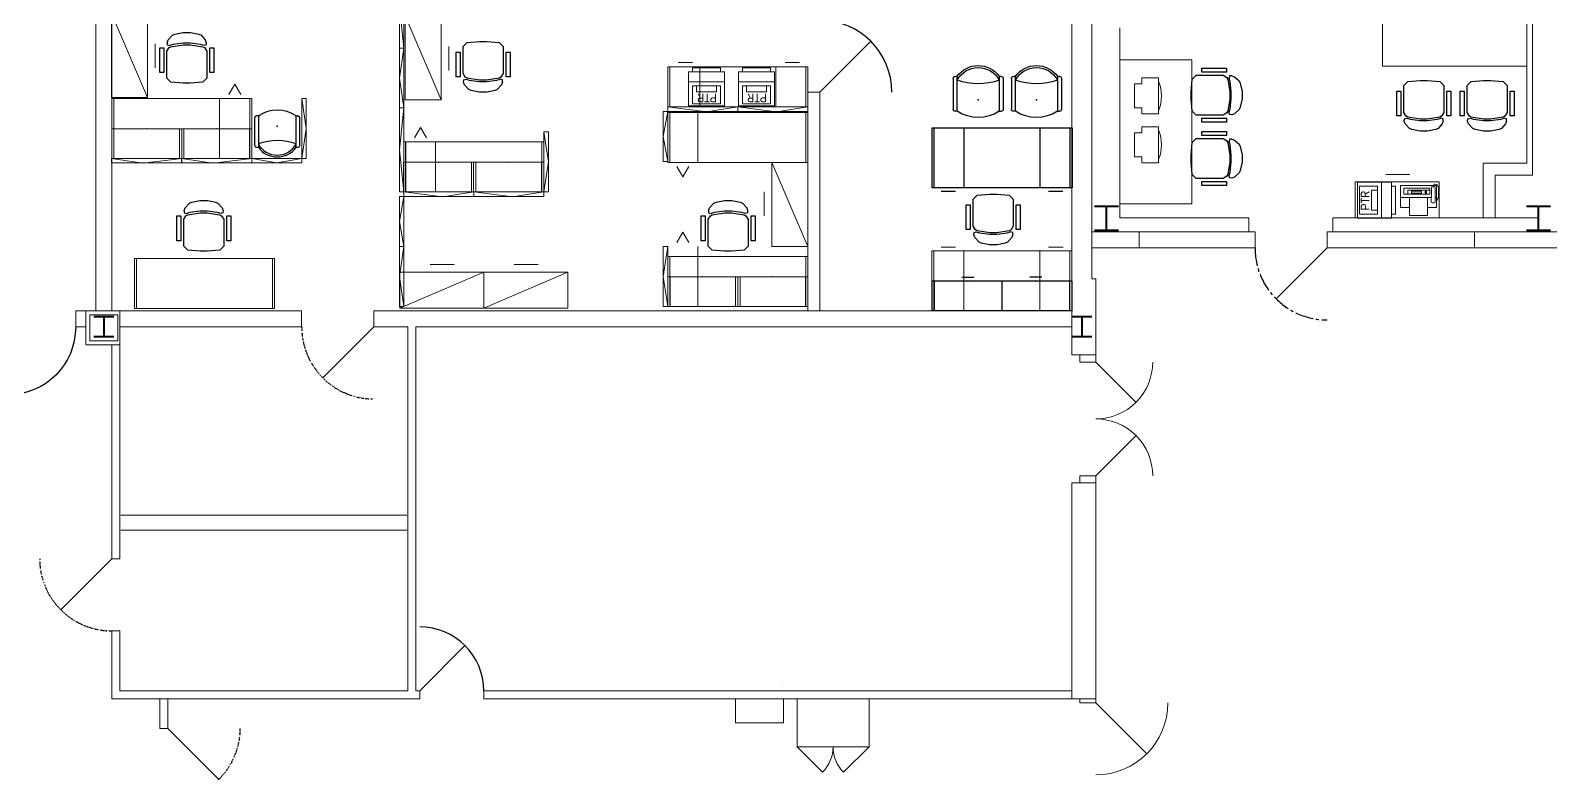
# Model space of a CAD drawing. Header units: inches. Extents: x -27 to 7514, y -484 to 2591.
# Drawn here: x 4320 to 5080, y 717 to 1089 of the extents above; entities that cross this region are included whole.
import ezdxf

# ---------------------------------------------------------------- set-up
doc = ezdxf.new("R2010")
doc.units = ezdxf.units.IN
doc.header["$MEASUREMENT"] = 0
doc.linetypes.add('DIVIDE', pattern=[1.25, 0.5, -0.25, 0, -0.25, 0, -0.25])
doc.linetypes.add('rbc_fleet-no_Arch$0$CENTER2', pattern=[1.125, 0.75, -0.125, 0.125, -0.125])
for name, color, linetype, lineweight in [('A-Col', 6, 'Continuous', 40), ('A-Ext-Wall', 70, 'Continuous', 20), ('F-Ch', 4, 'Continuous', 30), ('F-Eq', 71, 'Continuous', 20), ('F-FreeStand', 211, 'Continuous', 20), ('FS-File', 50, 'Continuous', 20), ('FS-Pan', 7, 'Continuous', 9), ('FS-WSurf', 50, 'Continuous', 20), ('I-CWall', 110, 'Continuous', 20), ('I-Dor', 210, 'Continuous', 30)]:
    doc.layers.add(name, color=color, linetype=linetype, lineweight=lineweight)
doc.styles.add('BGE', font='simplex.shx')

# ---------------------------------------------------------------- blocks, each defined once
blk = doc.blocks.new('rbc_fleet-no_Arch$0$1W')
at = {"linetype": 'Continuous'}
for p, q in [((0.52225, 0.0105), (-0.47775, 0.0105)), ((0.02225, 0.0105), (0.02225, -0.9895)), ((0.52225, -0.9895), (-0.47775, -0.9895))]:
    blk.add_line(p, q, dxfattribs=at)
blk = doc.blocks.new('rbc_fleet-no_Arch$0$DOOR36')
at = {"linetype": 'Continuous'}
blk.add_line((0, 0), (2.121, 2.121), dxfattribs=at)
at = {"linetype": 'rbc_fleet-no_Arch$0$CENTER2'}
blk.add_arc((0, 0), 3, 360, 90, dxfattribs=at)
blk = doc.blocks.new('UA3070DP')
at = {"layer": 'F-FreeStand'}
for p, q in [((-69, -30), (-69, 0)), ((-54, -30), (-54, 0)), ((-16, -30), (-16, 0)), ((-1, -30), (-1, 0)), ((-58.403, -31.83), (-65.603, -31.83)), ((-4.627, -31.83), (-11.827, -31.83))]:
    blk.add_line(p, q, dxfattribs=at)
blk.add_lwpolyline([(-70, 0), (0, 0), (0, -30), (-70, -30)], close=True, dxfattribs=at)
blk = doc.blocks.new('1W')
at = {"linetype": 'Continuous'}
for p, q in [((0.417, 0.417), (-0.417, 0.417)), ((0, 0.417), (0, -0.417)), ((0.417, -0.417), (-0.417, -0.417))]:
    blk.add_line(p, q, dxfattribs=at)
blk = doc.blocks.new('DOOR36')
at = {"linetype": 'Continuous'}
blk.add_line((0, 0), (2.121, 2.121), dxfattribs=at)
blk.add_arc((0, 0), 3, 360, 90, dxfattribs=at)
blk = doc.blocks.new('30DOOR')
at = {"linetype": 'Continuous'}
blk.add_line((0, 0), (0, 3), dxfattribs=at)
blk.add_arc((0, 0), 3, 0, 90, dxfattribs=at)
blk = doc.blocks.new('C1')
at = {"layer": 'F-Ch', "color": 4, "linetype": 'Continuous'}
for p, q in [((-8.09, 7.42), (-7.21, 7.92)), ((-7.21, 7.92), (-0.96, 8.92)), ((-0.96, 8.92), (2.54, 8.92)), ((2.54, 8.92), (8.79, 7.92)), ((8.79, 7.92), (9.66, 7.42)), ((-9.21, 5.67), (-8.09, 7.42)), ((-9.21, -7.83), (-9.21, 5.67)), ((9.66, 7.42), (10.79, 5.67)), ((10.79, 5.67), (10.79, -7.83)), ((-7.21, -9.83), (-9.21, -7.83)), ((-0.96, -10.33), (-7.21, -9.83)), ((2.54, -10.33), (-0.96, -10.33)), ((8.79, -9.83), (2.54, -10.33)), ((10.79, -7.83), (8.79, -9.83))]:
    blk.add_line(p, q, dxfattribs=at)
for points in [[(-8.96, 9.92), (-8.46, 11.29), (-6.34, 13.67), (-5.21, 14.17), (-1.09, 15.04), (2.66, 15.04), (6.79, 14.17), (7.91, 13.67), (10.04, 11.29), (10.54, 9.92)], [(-8.96, 9.92), (-8.96, 8.79), (-7.71, 8.54)], [(9.29, 8.54), (7.66, 9.04), (2.54, 9.67), (-0.96, 9.67), (-6.09, 9.04), (-7.71, 8.54)], [(10.54, 9.92), (10.41, 8.79), (9.29, 8.54)], [(12.29, -4.58), (12.29, 7.29), (14.29, 7.29), (14.29, -5.08), (12.29, -5.08), (12.29, -4.58)]]:
    blk.add_lwpolyline(points, dxfattribs=at)
at = {"layer": 'F-Ch'}
blk.add_lwpolyline([(-12.71, -4.58), (-12.71, 7.29), (-10.71, 7.29), (-10.71, -5.08), (-12.71, -5.08), (-12.71, -4.58)], dxfattribs=at)
blk = doc.blocks.new('T3672')
at = {"layer": 'F-FreeStand'}
blk.add_lwpolyline([(0, -36), (0, 0), (72, 0), (72, -36)], close=True, dxfattribs=at)
blk = doc.blocks.new('PRNT')
at = {"linetype": 'Continuous'}
for p, q in [((1.5, 1.417), (0, 1.417)), ((0, 1.417), (0, 0)), ((0.167, 1.333), (0.167, 0.583)), ((1.333, 1.333), (0.167, 1.333)), ((1.333, 0.583), (1.333, 1.333)), ((1.5, 0), (1.5, 1.417)), ((0, 0.417), (1.5, 0.417)), ((0, 0), (1.5, 0)), ((0.167, 0.583), (1.333, 0.583))]:
    blk.add_line(p, q, dxfattribs=at)
for points in [[(0.333, 0.583), (1.167, 0.583), (1.167, 0.833), (0.333, 0.833)], [(0.167, -0.167), (1.333, -0.167), (1.333, 0), (0.167, 0)]]:
    blk.add_lwpolyline(points, close=True, dxfattribs=at)
at = {"layer": 'F-Eq', "linetype": 'Continuous', "style": 'BGE'}
blk.add_text('PTR', height=0.3333, dxfattribs=at).set_placement((0.314, 0.922))
blk = doc.blocks.new('FAX')
at = {"layer": 'F-Eq', "linetype": 'Continuous'}
for p, q in [((-13.4, -7.37), (-14.39, -8.99)), ((-13.4, -4.05), (-13.4, -15.05)), ((-8.9, -4.05), (-13.4, -4.05)), ((-12.8, -6.94), (-12.8, -8.94)), ((-11.3, -6.44), (-12.3, -6.44)), ((-10.8, -8.94), (-10.8, -6.94)), ((-8.9, -0.05), (-8.9, -9.05)), ((0.1, -0.05), (-8.9, -0.05)), ((0.1, -0.05), (0.1, -9.05)), ((4.6, -4.05), (0.1, -4.05)), ((4.6, -15.05), (4.6, -4.05)), ((-14.37, -13.82), (-14.46, -9.26)), ((-14.35, -13.95), (-13.97, -15.24)), ((-12.8, -9.05), (-13.4, -9.05)), ((-13.4, -15.05), (4.6, -15.05)), ((-12.68, -9.27), (-12.68, -13.94)), ((-12.18, -14.44), (-11.43, -14.44)), ((-12.03, -15.37), (-11.8, -14.44)), ((-10.93, -13.94), (-10.93, -9.27)), ((4.6, -9.05), (-10.8, -9.05)), ((2.98, -10.71), (-10.02, -10.71)), ((-10.02, -10.71), (-10.02, -13.71)), ((-10.02, -12.71), (0.98, -12.71)), ((-10.02, -13.71), (2.98, -13.71)), ((-7.75, -11.21), (-8.5, -11.21)), ((-8.5, -11.21), (-8.5, -12.21)), ((-8.5, -12.21), (-7.75, -12.21)), ((-8.43, -11.27), (-8.43, -11.39)), ((-8.32, -11.27), (-8.43, -11.27)), ((-8.43, -11.39), (-8.32, -11.39)), ((-8.43, -11.52), (-8.43, -11.64)), ((-8.43, -11.52), (-8.32, -11.52)), ((-8.32, -11.64), (-8.43, -11.64)), ((-8.43, -11.77), (-8.43, -11.89)), ((-8.32, -11.77), (-8.43, -11.77)), ((-8.43, -11.89), (-8.32, -11.89)), ((-8.43, -12.02), (-8.43, -12.14)), ((-8.43, -12.02), (-8.32, -12.02)), ((-8.43, -12.14), (-8.32, -12.14)), ((-8.32, -11.27), (-8.32, -11.39)), ((-8.32, -11.52), (-8.32, -11.64)), ((-8.32, -11.77), (-8.32, -11.89)), ((-8.32, -12.02), (-8.32, -12.14)), ((-8.18, -11.27), (-8.18, -11.39)), ((-8.07, -11.27), (-8.18, -11.27)), ((-8.18, -11.39), (-8.07, -11.39)), ((-8.18, -11.52), (-8.18, -11.64)), ((-8.18, -11.52), (-8.07, -11.52)), ((-8.07, -11.64), (-8.18, -11.64)), ((-8.07, -11.77), (-8.18, -11.77)), ((-8.18, -11.77), (-8.18, -11.89)), ((-8.18, -11.89), (-8.07, -11.89)), ((-8.18, -12.02), (-8.07, -12.02)), ((-8.18, -12.02), (-8.18, -12.14)), ((-8.18, -12.14), (-8.07, -12.14)), ((-8.07, -11.27), (-8.07, -11.39)), ((-8.07, -11.52), (-8.07, -11.64)), ((-8.07, -11.77), (-8.07, -11.89)), ((-8.07, -12.02), (-8.07, -12.14)), ((-7.93, -11.27), (-7.93, -11.39)), ((-7.82, -11.27), (-7.93, -11.27)), ((-7.93, -11.39), (-7.82, -11.39)), ((-7.93, -11.52), (-7.93, -11.64)), ((-7.93, -11.52), (-7.82, -11.52)), ((-7.82, -11.64), (-7.93, -11.64)), ((-7.82, -11.77), (-7.93, -11.77)), ((-7.93, -11.77), (-7.93, -11.89)), ((-7.93, -11.89), (-7.82, -11.89)), ((-7.93, -12.02), (-7.82, -12.02)), ((-7.93, -12.02), (-7.93, -12.14)), ((-7.93, -12.14), (-7.82, -12.14)), ((-7.82, -11.39), (-7.82, -11.27)), ((-7.82, -11.64), (-7.82, -11.52)), ((-7.82, -11.89), (-7.82, -11.77)), ((-7.82, -12.14), (-7.82, -12.02)), ((-7.75, -12.21), (-7.75, -11.21)), ((0.98, -12.71), (0.98, -10.71)), ((2.98, -13.71), (2.98, -10.71)), ((-13.57, -15.59), (-12.6, -15.75))]:
    blk.add_line(p, q, dxfattribs=at)
blk.add_lwpolyline([(-5.93, -12.21), (-0.93, -12.21), (-0.93, -11.21), (-5.93, -11.21)], close=True, dxfattribs=at)
for centre, start, end in [((-12.3, -6.94), 90, 180), ((-11.3, -6.94), 0, 90), ((-13.96, -9.25), 148.68646, 181.154), ((-13.87, -13.81), 181.08249, 196.73665), ((-12.3, -8.94), 180, 221.40962), ((-12.18, -13.94), 180, 270), ((-11.43, -13.94), 270, 0), ((-11.3, -8.94), 318.59038, 0), ((-13.49, -15.1), 196.73475, 260.56181), ((-12.51, -15.26), 260.58257, 346.59544)]:
    blk.add_arc(centre, 0.5, start, end, dxfattribs=at)
blk = doc.blocks.new('CSM70')
at = {"linetype": 'Continuous'}
for p, q in [((0, 0), (0, 1.24)), ((0, 1.24), (5.833, 1.24)), ((0.094, 0), (0.094, 1.24)), ((2.917, 0), (2.917, 1.24)), ((5.74, 0), (5.74, 1.24)), ((5.833, 0), (5.833, 1.24)), ((0, 0), (5.833, 0)), ((1.255, -0.167), (1.755, -0.167)), ((4.578, -0.167), (4.078, -0.167))]:
    blk.add_line(p, q, dxfattribs=at)
for p in [(0, 1.24), (1.505, 0), (4.328, 0)]:
    blk.add_point(p, dxfattribs=at)
blk = doc.blocks.new('CH7')
at = {"linetype": 'Continuous'}
for p, q in [((-0.167, 1.292), (-0.073, 1.438)), ((-0.167, 0.167), (-0.167, 1.292)), ((-0.073, 1.438), (0, 1.479)), ((0, 1.479), (0.521, 1.562)), ((0.521, 1.562), (0.812, 1.562)), ((0.812, 1.562), (1.333, 1.479)), ((1.333, 1.479), (1.406, 1.438)), ((1.406, 1.438), (1.5, 1.292)), ((1.5, 1.292), (1.5, 0.167)), ((0, 0), (-0.167, 0.167)), ((0.521, -0.042), (0, 0)), ((1.333, 0), (0.812, -0.042)), ((1.5, 0.167), (1.333, 0)), ((0.812, -0.042), (0.521, -0.042))]:
    blk.add_line(p, q, dxfattribs=at)
for points in [[(-0.146, 1.646), (-0.104, 1.76), (0.073, 1.958), (0.167, 2), (0.51, 2.073), (0.823, 2.073), (1.167, 2), (1.26, 1.958), (1.438, 1.76), (1.479, 1.646)], [(-0.458, 0.438), (-0.458, 1.427), (-0.292, 1.427), (-0.292, 0.396), (-0.458, 0.396), (-0.458, 0.438)], [(-0.146, 1.646), (-0.146, 1.552), (-0.042, 1.531)], [(1.375, 1.531), (1.24, 1.573), (0.812, 1.625), (0.521, 1.625), (0.094, 1.573), (-0.042, 1.531)], [(1.479, 1.646), (1.469, 1.552), (1.375, 1.531)], [(1.625, 0.438), (1.625, 1.427), (1.792, 1.427), (1.792, 0.396), (1.625, 0.396), (1.625, 0.438)]]:
    blk.add_lwpolyline(points, dxfattribs=at)
blk = doc.blocks.new('CHDESK')
at = {"linetype": 'Continuous'}
blk.add_blockref('CH7', (0.458, -0.396), dxfattribs=at)
blk = doc.blocks.new('SIDE44')
at = {"linetype": 'Continuous'}
for p, q in [((-1.042, 0.892), (-1.042, -0.397)), ((-0.875, 0.976), (-0.958, 0.976)), ((-0.875, 0.976), (-0.875, -0.48)), ((0.958, 0.976), (0.875, 0.976)), ((0.875, -0.48), (0.875, 0.976)), ((1.042, 0.892), (1.042, -0.397)), ((-0.875, -0.48), (-0.958, -0.48)), ((0.875, -0.48), (0.958, -0.48))]:
    blk.add_line(p, q, dxfattribs=at)
for centre, radius, start, end in [((0, 0.35), 1.076, 35.5749, 144.4251), ((0, 0.35), 0.992, 28.15789, 151.84211), ((-0.958, 0.892), 0.0833, 90, 180), ((0, 3.208), 2.545, 249.89176, 290.10824), ((0.958, 0.892), 0.0833, 0, 90), ((-0.958, -0.397), 0.0833, 180, 270), ((0, 0.852), 1.594, 236.70611, 303.29389), ((0.958, -0.397), 0.0833, 270, 360)]:
    blk.add_arc(centre, radius, start, end, dxfattribs=at)
blk.add_point((0, 0), dxfattribs=at)
blk = doc.blocks.new('CHSIDE')
at = {"linetype": 'Continuous', "yscale": -1, "rotation": 180}
blk.add_blockref('SIDE44', (1.01725, 0.4555), dxfattribs=at)
blk = doc.blocks.new('U3070D')
at = {"linetype": 'Continuous'}
for p, q in [((-5.75, -2.5), (-5.75, 0)), ((-4.5, -2.5), (-4.5, 0)), ((-1.333, -2.5), (-1.333, 0)), ((-0.083, -2.5), (-0.083, 0)), ((-4.867, -2.652), (-5.467, -2.652)), ((-0.386, -2.652), (-0.986, -2.652))]:
    blk.add_line(p, q, dxfattribs=at)
blk.add_lwpolyline([(-5.833, 0), (0, 0), (0, -2.5), (-5.833, -2.5)], close=True, dxfattribs=at)
blk = doc.blocks.new('PC')
at = {"linetype": 'Continuous'}
for p, q in [((0.254, 0.692), (0.004, 0.692)), ((0.004, 0.004), (0.004, 0.692)), ((0.254, 1.004), (0.254, 0.692)), ((0.254, 1.004), (1.254, 1.004)), ((1.254, 1.004), (1.254, 0.692)), ((1.254, 0.692), (1.504, 0.692)), ((1.504, 0.692), (1.504, 0.004)), ((1.504, 0.004), (0.004, 0.004))]:
    blk.add_line(p, q, dxfattribs=at)
blk.add_arc((0.754, 1.47), 1.591, 247.11883, 292.88117, dxfattribs=at)
blk = doc.blocks.new('36_door')
at = {"linetype": 'Continuous'}
blk.add_line((0, 0), (-25.455996, -25.455996), dxfattribs=at)
at = {"linetype": 'DIVIDE'}
blk.add_arc((0, 0), 36, 180, 270, dxfattribs=at)
blk = doc.blocks.new('UA2070DP')
at = {"layer": 'F-FreeStand'}
for p, q in [((-69, -20), (-69, 0)), ((-54, -20), (-54, 0)), ((-16, -20), (-16, 0)), ((-1, -20), (-1, 0)), ((-65.81, -22.141), (-58.61, -22.141)), ((-12.339, -22.141), (-5.139, -22.141))]:
    blk.add_line(p, q, dxfattribs=at)
blk.add_lwpolyline([(-70, -20), (0, -20), (0, 0), (-70, 0)], close=True, dxfattribs=at)
blk = doc.blocks.new('PED30B')
at = {"linetype": 'Continuous'}
for p, q in [((0, -2.5), (0, 0)), ((0, 0), (1.25, 0)), ((1.25, -2.5), (1.25, 0)), ((0.625, -3.1), (0.375, -2.667)), ((0.875, -2.667), (0.625, -3.1))]:
    blk.add_line(p, q, dxfattribs=at)
blk = doc.blocks.new('P6525')
at = {"linetype": 'Continuous'}
for p, q in [((0, 0), (1.042, 0.188)), ((1.042, 0.188), (2.083, 0))]:
    blk.add_line(p, q, dxfattribs=at)
blk.add_lwpolyline([(0, 0.188), (0, 0), (2.083, 0), (2.083, 0.188)], close=True, dxfattribs=at)
blk = doc.blocks.new('P6535')
at = {"linetype": 'Continuous'}
for p, q in [((0, 0), (1.303, 0.2)), ((1.303, 0.2), (2.917, 0))]:
    blk.add_line(p, q, dxfattribs=at)
blk.add_lwpolyline([(0, 0.188), (0, 0), (2.917, 0), (2.917, 0.188)], close=True, dxfattribs=at)
blk = doc.blocks.new('LF422')
at = {"linetype": 'Continuous'}
for p, q in [((0, 0), (3.5, 1.5)), ((1.228, -0.314), (2.228, -0.314))]:
    blk.add_line(p, q, dxfattribs=at)
blk.add_lwpolyline([(0, 1.5), (0, 0), (3.5, 0), (3.5, 1.5)], close=True, dxfattribs=at)
blk = doc.blocks.new('P6542')
at = {"linetype": 'Continuous'}
for p, q in [((0, 0), (1.75, 0.1875)), ((1.75, 0.1875), (3.5, 0))]:
    blk.add_line(p, q, dxfattribs=at)
blk.add_lwpolyline([(0, 0.1875), (0, 0), (3.5, 0), (3.5, 0.1875)], close=True, dxfattribs=at)
blk = doc.blocks.new('P6530')
at = {"linetype": 'Continuous'}
for p, q in [((0, 0), (1.25, 0.1875)), ((1.25, 0.1875), (2.5, 0))]:
    blk.add_line(p, q, dxfattribs=at)
blk.add_lwpolyline([(0, 0.1875), (0, 0), (2.5, 0), (2.5, 0.1875)], close=True, dxfattribs=at)
blk = doc.blocks.new('PTR')
at = {"linetype": 'Continuous'}
for p, q in [((1.5, 0), (0, 0)), ((0, 0), (0, -1.417)), ((1.5, -1.417), (1.5, 0)), ((0.167, -0.083), (0.167, -0.833)), ((1.333, -0.083), (0.167, -0.083)), ((1.333, -0.833), (1.333, -0.083)), ((0, -1), (1.5, -1)), ((0.167, -0.833), (1.333, -0.833)), ((0, -1.417), (1.5, -1.417))]:
    blk.add_line(p, q, dxfattribs=at)
for points in [[(0.333, -0.833), (1.167, -0.833), (1.167, -0.583), (0.333, -0.583)], [(0.167, -1.583), (1.333, -1.583), (1.333, -1.417), (0.167, -1.417)]]:
    blk.add_lwpolyline(points, close=True, dxfattribs=at)
at = {"layer": 'F-Eq', "linetype": 'Continuous', "style": 'BGE'}
blk.add_text('PTR', height=0.3333, dxfattribs=at).set_placement((0.314, -0.495))
blk = doc.blocks.new('WS2570')
at = {"linetype": 'Continuous'}
for p, q in [((0.083, 0), (0.083, 2.083)), ((5.75, 0), (5.75, 2.083))]:
    blk.add_line(p, q, dxfattribs=at)
blk.add_lwpolyline([(0, 2.083), (0, 0), (5.833, 0), (5.833, 2.083)], close=True, dxfattribs=at)
blk = doc.blocks.new('PED25')
at = {"linetype": 'Continuous'}
for p, q in [((-1.25, -2.083), (-1.25, 0)), ((-1.25, 0), (0, 0)), ((0, -2.083), (0, 0)), ((-0.625, -2.683), (-0.875, -2.25)), ((-0.375, -2.25), (-0.625, -2.683))]:
    blk.add_line(p, q, dxfattribs=at)
blk = doc.blocks.new('SH35')
at = {"linetype": 'Continuous'}
for p, q in [((0, 1.24), (0, 0)), ((0.094, 0), (0.094, 1.24)), ((2.823, 0), (2.823, 1.24)), ((2.917, 0), (2.917, 1.24)), ((0, 0), (2.917, 0))]:
    blk.add_line(p, q, dxfattribs=at)
for p in [(0, 1.24), (1.458, 0)]:
    blk.add_point(p, dxfattribs=at)
blk = doc.blocks.new('UA3070NP')
at = {"layer": 'F-FreeStand'}
for p, q in [((-69, -30), (-69, 0)), ((-1, -30), (-1, 0))]:
    blk.add_line(p, q, dxfattribs=at)
blk.add_lwpolyline([(0, 0), (-70, 0), (-70, -30), (0, -30)], close=True, dxfattribs=at)
blk = doc.blocks.new('SC3624')
at = {"layer": 'FS-File'}
blk.add_lwpolyline([(-36, -24), (0, -24), (0, 0), (-36, 0)], close=True, dxfattribs=at)
at = {"layer": 'FS-File', "flags": 128}
blk.add_lwpolyline([(0, -24), (-12.73, -36.73, -0.198912), (-18, -24, -0.198912), (-23.27, -36.73), (-36, -24)], format="xyb", dxfattribs=at)
blk = doc.blocks.new('SLF425')
at = {"layer": 'FS-File'}
for p, q in [((-42, -18), (0, 0)), ((-27.268, -21.762), (-15.268, -21.762))]:
    blk.add_line(p, q, dxfattribs=at)
blk.add_lwpolyline([(-42, 0), (-42, -18), (0, -18), (0, 0)], close=True, dxfattribs=at)

msp = doc.modelspace()

# ---------------------------------------------------------------- linework, layer by layer
at = {"layer": 'A-Ext-Wall'}
for points in [[(4841.1, 926.54), (4841.1, 1259.54)], [(4851.1, 1259.54), (4851.1, 964.54)], [(4851.1, 988.05), (4874.82, 988.05)], [(4865.07, 995.07), (4929.65, 995.07)], [(4874.82, 988.05), (4932.67, 988.05)], [(4874.82, 980.05), (4874.82, 988.05)], [(4929.65, 995.07), (4929.65, 988.06)], [(4932.67, 988.05), (4932.67, 980.05)], [(4968.67, 988.05), (4968.67, 980.05)], [(4968.67, 988.05), (5042.44, 988.05)], [(4971.65, 995.05), (5074.38, 995.05)], [(4971.65, 995.05), (4971.65, 988.04)], [(5042.44, 988.05), (5106.44, 988.05)], [(5042.44, 980.05), (5042.44, 988.05)], [(4851.1, 980.05), (4874.82, 980.05)], [(4874.82, 980.05), (4932.67, 980.05)], [(4969.03, 980.05), (5042.44, 980.05)], [(5042.44, 980.05), (5106.44, 980.05)], [(4853.1, 964.54), (4851.1, 964.54)], [(4853.1, 964.54), (4853.1, 926.54)], [(4841.1, 929.54), (4841.1, 935.54)], [(4841.1, 926.54), (4853.1, 926.54)], [(4845.1, 922.98), (4845.1, 926.54)], [(4853.1, 922.98), (4845.1, 922.98)], [(4853.1, 926.54), (4853.1, 922.98)], [(4853.1, 922.98), (4873.25, 902.83)], [(4853.1, 866.09), (4873.25, 886.24)], [(4841.1, 754.54), (4841.1, 862.54)], [(4841.1, 862.54), (4853.1, 862.54)], [(4845.1, 866.09), (4845.1, 862.54)], [(4853.1, 866.09), (4845.1, 866.09)], [(4853.1, 862.54), (4853.1, 866.09)], [(4853.1, 862.54), (4853.1, 754.54)], [(4841.1, 754.54), (4853.1, 754.54)], [(4845.1, 752.54), (4845.1, 754.54)], [(4853.1, 752.54), (4845.1, 752.54)], [(4853.1, 754.54), (4853.1, 752.54)]]:
    msp.add_lwpolyline(points, dxfattribs=at)
for points in [[(4853.1, 894.54, 0.414214), (4881.54, 922.98)], [(4881.54, 866.09, 0.414214), (4853.1, 894.54)]]:
    msp.add_lwpolyline(points, format="xyb", dxfattribs=at)
at = {"layer": 'FS-File'}
for p, q in [((4697.1, 762.74), (4697.1, 762.74)), ((4672.93, 742.54), (4672.93, 754.54)), ((4696.93, 754.54), (4696.93, 742.54)), ((4696.93, 742.54), (4672.93, 742.54))]:
    msp.add_line(p, q, dxfattribs=at)
msp.add_lwpolyline([(5024.77, 995.05), (5024.77, 1013.05), (4982.77, 1013.05), (4982.77, 995.05)], close=True, dxfattribs=at)
msp.add_lwpolyline([(5010.04, 1016.81), (4998.04, 1016.81)], dxfattribs=at)
at = {"layer": 'I-CWall'}
for points in [[(5068.49, 1457.11), (5068.49, 1022.38)], [(5071.45, 1457.11), (5071.45, 1016.38)], [(4353.1, 948.54), (4353.1, 1259.54)], [(4361.1, 948.54), (4361.1, 1259.54)], [(4865.07, 995.07), (4865.07, 1090.09)], [(4715.1, 1057.97), (4709.1, 1057.97)], [(4709.1, 948.54), (4709.1, 1057.97)], [(4715.1, 948.54), (4715.1, 1057.97)], [(5068.49, 1022.38), (5046.7, 1022.38)], [(5046.7, 1022.38), (5046.7, 995.43)], [(5071.45, 1016.38), (5052.7, 1016.38)], [(5052.7, 1016.38), (5052.7, 995.43)], [(4343.1, 948.54), (4343.1, 940.54)], [(4343.1, 948.54), (4343.1, 940.54)], [(4343.1, 948.54), (4456.04, 948.54)], [(4348.1, 931.54), (4348.1, 948.54)], [(4350.1, 946.54), (4350.1, 933.54)], [(4350.1, 946.54), (4364.1, 946.54)], [(4364.1, 933.54), (4364.1, 946.54)], [(4365.1, 948.54), (4365.1, 931.54)], [(4456.04, 940.54), (4456.04, 948.54)], [(4492.1, 940.54), (4492.1, 948.54)], [(4492.1, 948.54), (4841.1, 948.54)], [(4343.1, 940.54), (4348.1, 940.54)], [(4365.1, 940.54), (4456.1, 940.54)], [(4509.1, 940.54), (4492.1, 940.54)], [(4509.1, 758.54), (4509.1, 940.54)], [(4513.1, 758.54), (4513.1, 940.54)], [(4513.1, 940.54), (4841.1, 940.54)], [(4348.1, 931.54), (4365.1, 931.54)], [(4350.1, 933.54), (4364.1, 933.54)], [(4361.1, 824.55), (4361.1, 931.54)], [(4365.1, 824.55), (4365.1, 931.54)], [(4365.64, 846.45), (4508.69, 846.45)], [(4365.64, 838.99), (4508.69, 838.99)], [(4361.1, 824.55), (4365.1, 824.55)], [(4361.1, 788.55), (4365.1, 788.55)], [(4361.1, 754.54), (4361.1, 788.55)], [(4365.1, 784.54), (4365.1, 788.55)], [(4365.1, 758.54), (4365.1, 784.54)], [(4361.1, 754.54), (4365.1, 754.54)], [(4365.1, 758.54), (4509.1, 758.54)], [(4509.1, 754.54), (4365.1, 754.54)], [(4385.22, 739.76), (4385.22, 754.54)], [(4389.22, 739.76), (4389.22, 754.54)], [(4515.1, 754.54), (4509.1, 754.54)], [(4515.1, 758.54), (4513.1, 758.54)], [(4515.1, 758.54), (4515.1, 754.54)], [(4547.1, 758.54), (4547.1, 754.54)], [(4841.1, 758.54), (4547.1, 758.54)], [(4841.1, 754.54), (4547.1, 754.54)], [(4389.22, 739.76), (4385.22, 739.76)]]:
    msp.add_lwpolyline(points, dxfattribs=at)

# ---------------------------------------------------------------- block references
at = {"rotation": 180}
for name, p in [('UA2070DP', (4639.1, 1050.59)), ('UA2070DP', (4639.1, 1050.59)), ('UA2070DP', (4639.1, 1050.59)), ('UA2070DP', (4639.1, 1050.59)), ('UA2070DP', (4639.1, 1050.59)), ('UA3070DP', (4771.1, 948.54)), ('UA3070DP', (4771.1, 948.54)), ('UA3070DP', (4771.1, 948.54)), ('UA3070DP', (4771.1, 948.54)), ('UA3070DP', (4771.1, 948.54))]:
    msp.add_blockref(name, p, dxfattribs=at)
at = {"layer": 'A-Col', "xscale": 12, "yscale": 12, "zscale": 12, "rotation": 180}
for p in [(4858.65, 989.05), (4858.65, 989.05), (4858.65, 989.05), (4858.65, 989.05), (4858.65, 989.05), (4858.65, 989.05), (4858.65, 989.05), (5074.65, 989.05), (5074.65, 989.05), (5074.65, 989.05), (5074.65, 989.05), (5074.65, 989.05), (5074.65, 989.05), (5074.65, 989.05)]:
    msp.add_blockref('rbc_fleet-no_Arch$0$1W', p, dxfattribs=at)
at = {"layer": 'A-Col', "xscale": 12, "yscale": 12, "zscale": 12}
for p in [(4357.1, 940.54), (4846.1, 940.54)]:
    msp.add_blockref('1W', p, dxfattribs=at)
at = {"layer": 'A-Ext-Wall', "xscale": 12, "yscale": 12, "zscale": 12}
for name, p, rotation in [('rbc_fleet-no_Arch$0$DOOR36', (4968.67, 980.05), 180), ('DOOR36', (4853.1, 752.54), 270)]:
    msp.add_blockref(name, p, dxfattribs=dict(at, rotation=rotation))
at = {"layer": 'F-Ch', "xscale": 12, "yscale": 12, "zscale": 12}
for name, p in [('CHDESK', (4385.16, 1067.72)), ('CHSIDE', (4782.09, 1048.71)), ('CHSIDE', (4811.21, 1048.71)), ('U3070D', (4841.3, 1040.13)), ('CHDESK', (4393.61, 983.67)), ('CHDESK', (4655.79, 983.68))]:
    msp.add_blockref(name, p, dxfattribs=at)
at = {"layer": 'F-Ch', "xscale": 12, "yscale": 12, "zscale": 12, "rotation": 180}
for name, p in [('CHDESK', (4560.24, 1078.01)), ('CHDESK', (4815.33, 1001.66)), ('CSM70', (4841.1, 963.41))]:
    msp.add_blockref(name, p, dxfattribs=at)
at = {"layer": 'F-Ch'}
for name, p, rotation in [('C1', (4911.15, 1057.24), 270), ('C1', (5017.83, 1053.43), 180), ('C1', (5049.52, 1053.43), 180), ('UA3070NP', (4361.1, 1024.8), 180), ('C1', (4911.15, 1025.56), 270)]:
    msp.add_blockref(name, p, dxfattribs=dict(at, rotation=rotation))
at = {"layer": 'F-Ch', "extrusion": (0, 0, -1), "xscale": 10.79998882411019, "yscale": 10.79998882411019, "zscale": -12, "rotation": 180}
msp.add_blockref('CHSIDE', (-4432.89, 1045.87), dxfattribs=at)
at = {"layer": 'F-Eq', "xscale": 12, "yscale": 12, "zscale": 12}
for name, p, rotation in [('PTR', (4667.48, 1051.18), 180), ('PTR', (4692.49, 1051.18), 180), ('PRNT', (5000.88, 994.98), 89.99999999999999)]:
    msp.add_blockref(name, p, dxfattribs=dict(at, rotation=rotation))
at = {"layer": 'F-Eq', "extrusion": (0, 0, -1), "xscale": 12, "yscale": 12, "zscale": -12, "rotation": 270}
for p in [(-4884.48, 1065.12), (-4884.48, 1040.69)]:
    msp.add_blockref('PC', p, dxfattribs=at)
at = {"layer": 'F-Eq', "rotation": 180}
msp.add_blockref('FAX', (5009.98, 996.26), dxfattribs=at)
at = {"layer": 'F-FreeStand'}
msp.add_blockref('T3672', (4996.49, 1107.03), dxfattribs=at)
at = {"layer": 'F-FreeStand', "rotation": 89.99999999999999}
msp.add_blockref('T3672', (4865.07, 1002.16), dxfattribs=at)
at = {"layer": 'FS-File', "xscale": 12, "yscale": 12, "zscale": 12}
for name, p, rotation in [('LF422', (4379.08, 1055.34), 89.99999999999999), ('LF422', (4525.81, 1054.11), 89.99999999999997), ('PED30B', (4430.08, 1024.81), 180), ('PED25', (4508.06, 1008.08), 180), ('LF422', (4691.1, 1022.8), 270), ('PED30B', (4654.1, 950.81), 180)]:
    msp.add_blockref(name, p, dxfattribs=dict(at, rotation=rotation))
msp.add_blockref('PED25', (4654.1, 1047.8), dxfattribs=at)
at = {"layer": 'FS-File', "rotation": 180}
for p in [(4505.08, 949.96), (4547.08, 949.96)]:
    msp.add_blockref('SLF425', p, dxfattribs=at)
at = {"layer": 'FS-File'}
msp.add_blockref('SC3624', (4739.72, 754.54), dxfattribs=at)
at = {"layer": 'FS-Pan', "xscale": 12, "yscale": 12, "zscale": 12}
for name, p, rotation in [('P6542', (4507.18, 1080.05), 89.99999999999999), ('P6530', (4507.18, 1050.05), 89.99999999999999), ('P6530', (4456.08, 1054.8), 270), ('P6542', (4507.18, 1008.05), 89.99999999999999), ('P6535', (4674.1, 1050.59), 180), ('P6535', (4674.1, 1050.59), 180), ('P6535', (4709.1, 1050.59), 180), ('P6535', (4709.1, 1050.59), 180), ('P6525', (4639.1, 1023.34), 89.99999999999999), ('P6530', (4577.18, 1038.08), 270), ('P6525', (4507.18, 980.79), 89.99999999999999), ('P6530', (4507.18, 950.79), 89.99999999999999), ('P6530', (4639.1, 950.81), 89.99999999999999)]:
    msp.add_blockref(name, p, dxfattribs=dict(at, rotation=rotation))
at = {"layer": 'FS-Pan', "extrusion": (0, 0, -1), "yscale": 12, "zscale": -12, "rotation": 180}
for name, p, xscale in [('P6535', (-4361.08, 1024.8), 12), ('P6535', (-4396.08, 1024.8), 12), ('P6525', (-4431.08, 1024.8), 12), ('P6535', (-4542.19, 1008.08), -12), ('P6535', (-4577.19, 1008.08), -12)]:
    msp.add_blockref(name, p, dxfattribs=dict(at, xscale=xscale))
at = {"layer": 'FS-WSurf', "xscale": 12, "yscale": 12, "zscale": 12}
msp.add_blockref('WS2570', (4639.1, 1022.8), dxfattribs=at)
at = {"layer": 'FS-WSurf', "xscale": 12, "yscale": 12, "zscale": 12, "rotation": 180}
for name, p in [('SH35', (4396.1, 1039.67)), ('SH35', (4431.1, 1039.67)), ('WS2570', (4577.18, 1033.08)), ('SH35', (4542.06, 1022.95)), ('SH35', (4577.06, 1022.95)), ('WS2570', (4442.51, 974.78)), ('WS2570', (4709.1, 975.81)), ('SH35', (4674.1, 965.68)), ('SH35', (4709.1, 965.68))]:
    msp.add_blockref(name, p, dxfattribs=at)
at = {"layer": 'I-Dor'}
for p, xscale, yscale, zscale in [((4715.1, 1057.97), 12, 12, 12), ((4515.1, 758.54), 10.66666666668607, 10.66666666668607, 10.66666666668607)]:
    msp.add_blockref('DOOR36', p, dxfattribs=dict(at, xscale=xscale, yscale=yscale, zscale=zscale))
at = {"layer": 'I-Dor', "xscale": 12, "yscale": 12, "zscale": 12, "rotation": 180}
msp.add_blockref('rbc_fleet-no_Arch$0$DOOR36', (4968.67, 980.05), dxfattribs=at)
at = {"layer": 'I-Dor', "extrusion": (0, 0, -1), "xscale": 11.33330228919658, "yscale": 11.33330228919658, "zscale": -12, "rotation": 180}
msp.add_blockref('30DOOR', (-4309.1, 940.54), dxfattribs=at)
at = {"layer": 'I-Dor'}
for p in [(4492.1, 940.54), (4361.1, 824.55)]:
    msp.add_blockref('36_door', p, dxfattribs=at)
at = {"layer": 'I-Dor', "extrusion": (0, 0, -1), "zscale": -1}
msp.add_blockref('36_door', (-4389.22, 739.76), dxfattribs=at)

doc.saveas('drawing.dxf')
